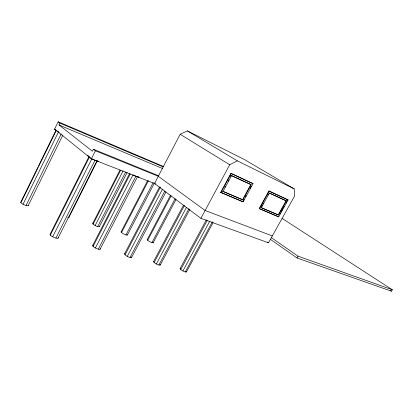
<?xml version="1.0" encoding="UTF-8"?>
<svg xmlns="http://www.w3.org/2000/svg" width="413" height="413" viewBox="0 0 413 413"><rect width="100%" height="100%" fill="white"/><g stroke="black" fill="none" stroke-linecap="round" stroke-linejoin="round"><path stroke-width="0.62" d="M163.729 166.599L58.176 121.789L54.588 129.13L91.387 158.809L155.722 183.966M37.805 167.363L20.913 201.895A4.249 1.017 24.1 0 0 24.026 204.719A4.249 1.017 24.1 0 0 28.378 205.271M38.373 166.212L55.827 130.529M20.913 202.747L56.271 130.493M158.525 175.69L93.364 149.222L92.367 151.215L58.976 124.963L59.88 123.115L58.176 121.789M23.045 204.239L58.501 131.881L57.97 131.861L59.142 132.341M26.05 205.478L61.201 133.879M28.136 205.741L62.879 135.061M88.423 155.99L87.386 155.582L89.032 156.47L50.19 234.037A4.528 1.224 24.5 0 0 53.762 237.31A4.528 1.224 24.5 0 0 58.171 237.568M50.334 235.121L89.373 157.188M91.387 158.809L95.398 150.807L93.364 149.222M52.704 236.799L91.862 158.752A4.615 0.645 26.6 0 0 96.559 160.719M55.894 238.069L95.026 160.234M58.011 238.187L96.983 160.755L98.63 161.643L97.819 160.993M68.718 217.718L97.287 160.956M92.811 223.283L119.951 170.094M93.111 224.14L120.658 170.171M95.145 225.519L123.105 170.817M97.721 226.603L125.619 172.113M99.311 226.747L127.111 172.495M92.76 245.322L129.491 173.749M93.095 246.396L130.296 173.925M95.398 247.991L133.001 174.854A4.275 0.578 27.2 0 0 136.641 176.48M98.304 249.168L135.887 176.212M100.096 249.225L137.529 176.625L139.073 177.456L137.818 176.501M121.154 231.714L147.555 180.811M121.551 232.565L148.406 180.806M125.96 234.925L153.161 182.644M127.369 235.028L154.431 183.057M180.166 134.271L154.529 183.501L200.909 218.348L268.486 242.808L294.675 195.876L294.185 188.896L244.522 159.599L187.399 130.911L180.166 134.271L229.705 164.746L237.325 160.853L294.185 188.896M124.597 253.768L159.516 186.929M125.056 254.826L160.445 187.12M127.302 256.359L162.495 189.139M130.012 257.464L164.88 190.971M131.577 257.48L165.995 191.89M147.24 239.473L170.59 195.106M147.715 240.32L171.163 195.798M151.943 242.581L175.127 198.668M153.192 242.653L176 199.484M153.6 261.455L183.444 205.251M154.157 262.498L184.482 205.421M156.351 263.979L186.454 207.393M158.881 265.017L188.917 208.642M160.249 265.001L189.872 209.443M200.909 218.348L229.705 164.746M220.723 192.35L230.955 173.357L253.035 183.656L243.107 201.854L220.723 192.35L243.107 201.854M220.986 192.525L231.223 173.527L230.955 173.357M180.125 268.491L206.381 219.762M224.879 187.326L225.488 186.196M228.224 181.121L228.828 179.996M230.655 176.609L231.265 175.484M180.77 269.519L207.207 220.48M223.015 191.451L231.533 175.654L251.13 184.683L242.839 199.882L222.752 191.276L242.839 199.882M180.342 268.357A3.598 0.852 28.1 0 0 182.907 270.943L209.716 221.28M185.277 271.924L212.375 221.807M186.48 271.878L213.108 222.659M242.576 199.706L250.856 184.513L251.13 184.683M242.844 201.678L244.047 199.474M245.549 196.717L246.148 195.612M250.061 188.447L251.264 186.242M259.204 208.575L268.899 190.982L288.098 199.938L278.677 216.851L259.204 208.575L278.677 216.851M259.467 208.751L269.168 191.147L288.098 199.938M261.341 206.99L262.27 205.297M262.89 204.172L263.509 203.046M267.851 195.168L268.476 194.043M261.031 207.553L278.248 214.874L286.106 200.759L286.369 200.924L278.512 215.044L261.295 207.724L269.364 193.083L286.369 200.924M279.813 214.171L280.432 213.062M281.046 211.957L282.895 208.632M283.514 207.527L284.129 206.417M285.982 203.098L286.596 201.988M287.211 200.883L287.83 199.773M297.009 257.96L298.026 256.174L392.35 289.787L391.498 291.211L297.009 257.96L270.407 239.37M272.327 235.926L205.127 210.501L158.287 176.284L95.398 150.807M55.755 129.615L54.588 129.13L55.6 129.677M282.048 218.353L392.35 289.787M58.976 124.963L162.381 168.452M59.88 123.115L163.192 166.888M231.838 175.747L250.856 184.513M269.663 193.181L286.106 200.759M231.223 173.527L253.035 183.656M187.399 130.911L237.325 160.853M286.89 199.34L287.159 199.505M268.899 190.982L269.168 191.147M268.083 192.453L268.352 192.618M230.098 174.947L230.366 175.117M278.248 214.874L278.512 215.044M390.419 290.504L391.498 291.211M221.9 192.845L222.163 193.026M271.367 237.651L298.026 256.174M267.438 242.07L268.486 242.808M137.529 176.625A4.275 0.578 27.2 0 1 137.204 176.619M100.106 248.605A4.197 1.1 25.8 0 1 95.883 248.239A4.197 1.1 25.8 0 1 93.157 245.208M131.489 256.86A3.97 1.007 26.7 0 1 127.762 256.597A3.97 1.007 26.7 0 1 124.922 253.644M153.058 242.163A3.381 0.738 27.3 0 1 150.058 241.817A3.381 0.738 27.3 0 1 147.487 239.385M186.469 271.625A3.598 0.852 28.1 0 1 182.907 270.943M127.447 234.837A3.547 0.795 26.6 0 1 123.544 233.903A3.547 0.795 26.6 0 1 121.453 231.636M99.321 226.262A3.727 0.862 25.9 0 1 95.579 225.741A3.727 0.862 25.9 0 1 93.162 223.216M68.821 217.238A3.944 0.929 25.1 0 1 67.696 217.713M160.079 264.387A3.774 0.924 27.4 0 1 156.785 264.201A3.774 0.924 27.4 0 1 153.863 261.326M57.593 131.365A4.321 0.537 26.4 0 1 55.9 130.002M90.865 158.189A4.615 0.645 26.6 0 1 89.032 156.47"/></g></svg>
